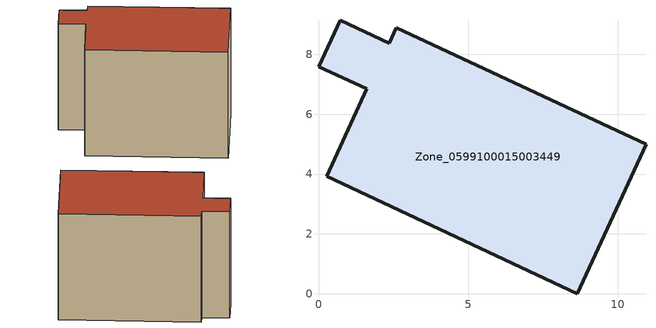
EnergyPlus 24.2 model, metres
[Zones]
Zone_0599100015003449
 floor ground (C_G): 1.62,6.85 0,7.59 0.72,9.14 2.37,8.38 2.61,8.89 10.95,4.99 8.65,0 0.27,3.92 z0.88
 wall outside (C_F): 2.37,8.38 0.72,9.14 0,7.59 1.62,6.85 0.27,3.92 8.65,0 10.95,4.99 2.61,8.89 2.37,8.38 z0.88:8.81
 roof outside (C_R): 1.62,6.85 0.27,3.92 8.65,0 10.95,4.99 2.61,8.89 2.37,8.38 0.72,9.14 0,7.59 z8.81
[BUILDING]
Pand.0599100015003449: North Axis=0; Terrain=City; Loads Convergence Tolerance Value=0.04; Temperature Convergence Tolerance Value=0.4; Solar Distribution=FullExterior; Maximum Number of Warmup Days=25; Minimum Number of Warmup Days=1
[Site:Location]
Rotterdam.The.Hague.AP_ZH_NLD Design_Conditions: Latitude=51.96; Longitude=4.45; Time Zone=1; Elevation=-4.5
[SITE:GROUNDTEMPERATURE:BUILDINGSURFACE]
18, 18, 18, 18, 18, 18, 18, 18, 18, 18, 18, 18
[MATERIAL] Thermal Absorptance=0.9; Solar Absorptance=0.7; Visible Absorptance=0.7
Name | Roughness | Thickness | Conductivity | Density | Specific Heat
G.TI.1965-1974 | MediumSmooth | 0.15 | 0.882353 | 540 | 1210
F.TI.1965-1974 | Rough | 0.3 | 0.697674 | 1920 | 840
R.TI.1965-1974 | MediumRough | 0.2 | 0.232558 | 1500 | 1000
[CONSTRUCTION]
C_G: G.TI.1965-1974
C_F: F.TI.1965-1974
C_R: R.TI.1965-1974
[ZONE]
Zone_0599100015003449: Type=1; Multiplier=1; Ceiling Height=Autocalculate; Volume=Autocalculate; Floor Area=autocalculate; Part of Total Floor Area=Yes
[ZONEINFILTRATION:DESIGNFLOWRATE]
Infil_Zone_0599100015003449: Zone or ZoneList or Space or SpaceList=Zone_0599100015003449; Schedule=AlwaysOn; Design Flow Rate Calculation Method=Flow/Area; Flow Rate per Floor Area=0.003; Constant Term Coefficient=1; Temperature Term Coefficient=0; Velocity Term Coefficient=0; Velocity Squared Term Coefficient=0
[HVACTEMPLATE:ZONE:IDEALLOADSAIRSYSTEM]
Zone_0599100015003449: Maximum Heating Supply Air Temperature=50; Minimum Cooling Supply Air Temperature=13; Maximum Heating Supply Air Humidity Ratio=0.0156; Minimum Cooling Supply Air Humidity Ratio=0.0077; Heating Limit=NoLimit; Cooling Limit=NoLimit; Dehumidification Control Type=ConstantSensibleHeatRatio; Cooling Sensible Heat Ratio=0.7; Dehumidification Setpoint=60; Humidification Control Type=None; Humidification Setpoint=30; Outdoor Air Method=None; Outdoor Air Flow Rate per Person=0.00944; Outdoor Air Flow Rate per Zone Floor Area=0; Outdoor Air Flow Rate per Zone=0; Demand Controlled Ventilation Type=None; Outdoor Air Economizer Type=NoEconomizer; Heat Recovery Type=None; Sensible Heat Recovery Effectiveness=0.7; Latent Heat Recovery Effectiveness=0.65
[ZONECONTROL:THERMOSTAT]
ThermostatControl_Zone_0599100015003449: Zone or ZoneList=Zone_0599100015003449; Control Type Schedule=DualSetpointControlType; Control 1=Thermostat_Zone_0599100015003449; Temperature Difference Between Cutout And Setpoint=0
[THERMOSTATSETPOINT:DUALSETPOINT]
Thermostat_Zone_0599100015003449: Heating Setpoint Temperature Schedule=HeatingSetpoint_Zone_0599100015003449; Cooling Setpoint Temperature Schedule=CoolingSetpoint_Zone_0599100015003449
[SCHEDULE:COMPACT]
HeatingSetpoint_Zone_0599100015003449: Through: 12/31, For: AllDays, Until: 24:00, 21
CoolingSetpoint_Zone_0599100015003449: Through: 12/31, For: AllDays, Until: 24:00, 24
DualSetpointControlType: Through: 12/31, For: AllDays, Until: 24:00, 4
AlwaysOn: Through: 12/31, For: AllDays, Until: 24:00, 1
